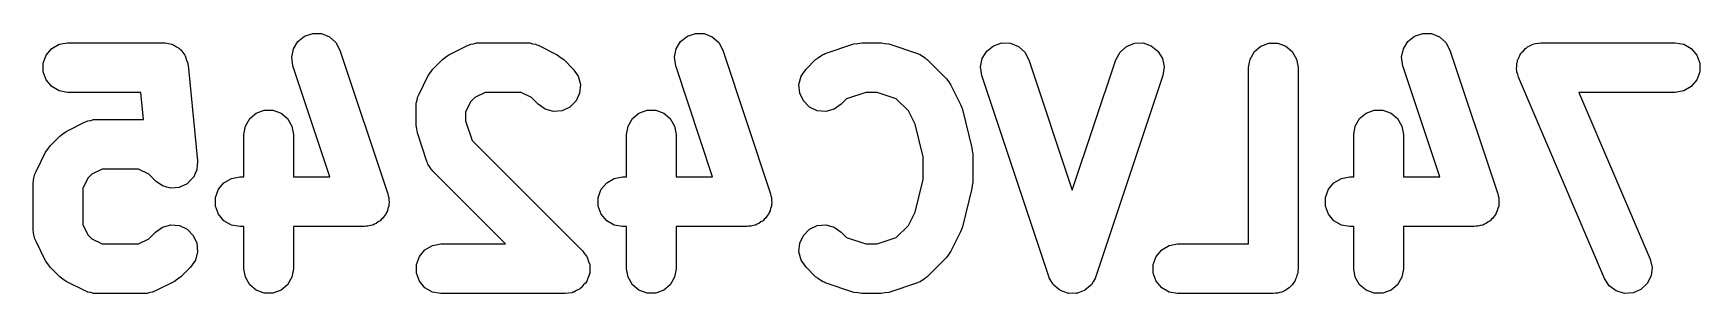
# Model space of a CAD drawing. Extents: x 120.3 to 208.4, y -129.6 to -54.3.
# Drawn here: x 142.15 to 154.59, y -75.03 to -73.09 of the extents above; entities that cross this region are included whole.
import ezdxf

# ---------------------------------------------------------------- set-up
doc = ezdxf.new("R2010")
doc.units = 0
doc.header["$MEASUREMENT"] = 0
doc.layers.add('BLACK', color=7, linetype='CONTINUOUS')

msp = doc.modelspace()

# ---------------------------------------------------------------- linework, layer by layer
at = {"layer": 'Black'}
for p, q in [((144.126, -73.1524), (144.176, -73.1125)), ((144.176, -73.1125), (144.237, -73.0921)), ((144.237, -73.0921), (144.302, -73.0939)), ((144.302, -73.0939), (144.361, -73.1175)), ((144.361, -73.1175), (144.409, -73.1601)), ((146.983, -73.1524), (147.034, -73.1125)), ((147.034, -73.1125), (147.095, -73.0921)), ((147.095, -73.0921), (147.159, -73.0939)), ((147.159, -73.0939), (147.219, -73.1175)), ((147.219, -73.1175), (147.267, -73.1601)), ((152.412, -73.1524), (152.462, -73.1125)), ((152.462, -73.1125), (152.523, -73.0921)), ((152.523, -73.0921), (152.587, -73.0939)), ((152.587, -73.0939), (152.647, -73.1175)), ((152.647, -73.1175), (152.695, -73.1601)), ((142.225, -73.3144), (142.247, -73.2541)), ((142.247, -73.2541), (142.289, -73.2049)), ((142.289, -73.2049), (142.344, -73.1727)), ((142.344, -73.1727), (142.407, -73.1616)), ((142.407, -73.1616), (143.122, -73.1616)), ((143.122, -73.1616), (143.129, -73.1628)), ((143.129, -73.1628), (143.136, -73.1621)), ((143.136, -73.1621), (143.16, -73.1683)), ((143.16, -73.1683), (143.185, -73.1727)), ((143.185, -73.1727), (143.191, -73.1762)), ((143.191, -73.1762), (143.198, -73.1779)), ((143.198, -73.1779), (143.219, -73.1922)), ((143.219, -73.1922), (143.241, -73.2049)), ((143.241, -73.2049), (143.245, -73.2102)), ((143.245, -73.2102), (143.251, -73.2141)), ((143.251, -73.2141), (143.266, -73.2347)), ((143.266, -73.2347), (143.282, -73.2541)), ((143.282, -73.2541), (143.284, -73.2606)), ((143.284, -73.2606), (143.288, -73.2663)), ((144.08, -73.2701), (144.093, -73.2071)), ((144.093, -73.2071), (144.126, -73.1524)), ((144.409, -73.1601), (144.44, -73.2166)), ((144.44, -73.2166), (144.797, -74.2881)), ((145.229, -73.2702), (145.253, -73.2525)), ((145.253, -73.2525), (145.396, -73.1811)), ((145.396, -73.1811), (145.406, -73.1781)), ((145.406, -73.1781), (145.416, -73.1727)), ((145.416, -73.1727), (145.437, -73.169)), ((145.437, -73.169), (145.458, -73.1628)), ((145.458, -73.1628), (145.468, -73.1634)), ((145.468, -73.1634), (145.479, -73.1616)), ((145.479, -73.1616), (145.836, -73.1616)), ((145.836, -73.1616), (145.847, -73.1634)), ((145.847, -73.1634), (145.857, -73.1628)), ((145.857, -73.1628), (145.878, -73.169)), ((145.878, -73.169), (145.899, -73.1727)), ((145.899, -73.1727), (145.909, -73.1781)), ((145.909, -73.1781), (145.919, -73.1811)), ((145.919, -73.1811), (146.062, -73.2525)), ((146.062, -73.2525), (146.085, -73.2702)), ((146.937, -73.2701), (146.95, -73.2071)), ((146.95, -73.2071), (146.983, -73.1524)), ((147.267, -73.1601), (147.297, -73.2166)), ((147.297, -73.2166), (147.654, -74.2881)), ((148.007, -73.2731), (148.026, -73.2628)), ((148.026, -73.2628), (148.044, -73.2503)), ((148.044, -73.2503), (148.054, -73.2476)), ((148.054, -73.2476), (148.063, -73.2425)), ((148.063, -73.2425), (148.277, -73.1711)), ((148.277, -73.1711), (148.307, -73.1667)), ((148.307, -73.1667), (148.336, -73.1616)), ((148.336, -73.1616), (148.479, -73.1616)), ((148.479, -73.1616), (148.508, -73.1667)), ((148.508, -73.1667), (148.537, -73.1711)), ((148.537, -73.1711), (148.752, -73.2425)), ((148.752, -73.2425), (148.761, -73.2476)), ((148.761, -73.2476), (148.771, -73.2503)), ((148.771, -73.2503), (148.789, -73.2628)), ((148.789, -73.2628), (148.808, -73.2731)), ((149.235, -73.2786), (149.269, -73.2238)), ((149.269, -73.2238), (149.319, -73.1839)), ((149.319, -73.1839), (149.38, -73.1636)), ((149.38, -73.1636), (149.445, -73.1653)), ((149.445, -73.1653), (149.504, -73.1889)), ((149.504, -73.1889), (149.552, -73.2316)), ((149.552, -73.2316), (149.583, -73.2881)), ((150.232, -73.2881), (150.263, -73.2316)), ((150.263, -73.2316), (150.311, -73.1889)), ((150.311, -73.1889), (150.37, -73.1653)), ((150.37, -73.1653), (150.435, -73.1636)), ((150.435, -73.1636), (150.496, -73.1839)), ((150.496, -73.1839), (150.546, -73.2238)), ((150.546, -73.2238), (150.579, -73.2786)), ((151.234, -73.2833), (151.266, -73.2277)), ((151.266, -73.2277), (151.315, -73.1864)), ((151.315, -73.1864), (151.375, -73.1644)), ((151.375, -73.1644), (151.44, -73.1644)), ((151.44, -73.1644), (151.5, -73.1864)), ((151.5, -73.1864), (151.549, -73.2277)), ((151.549, -73.2277), (151.581, -73.2833)), ((152.365, -73.2701), (152.378, -73.2071)), ((152.378, -73.2071), (152.412, -73.1524)), ((152.695, -73.1601), (152.726, -73.2166)), ((152.726, -73.2166), (153.083, -74.2881)), ((153.24, -73.2741), (153.247, -73.2541)), ((153.247, -73.2541), (153.254, -73.2456)), ((153.254, -73.2456), (153.259, -73.2357)), ((153.259, -73.2357), (153.275, -73.2212)), ((153.275, -73.2212), (153.289, -73.2049)), ((153.289, -73.2049), (153.298, -73.1993)), ((153.298, -73.1993), (153.306, -73.1918)), ((153.306, -73.1918), (153.326, -73.1834)), ((153.326, -73.1834), (153.344, -73.1727)), ((153.344, -73.1727), (153.355, -73.1708)), ((153.355, -73.1708), (153.365, -73.1665)), ((153.365, -73.1665), (153.386, -73.1653)), ((153.386, -73.1653), (153.407, -73.1616)), ((153.407, -73.1616), (154.407, -73.1616)), ((154.407, -73.1616), (154.471, -73.1727)), ((154.471, -73.1727), (154.526, -73.2049)), ((154.526, -73.2049), (154.568, -73.2541)), ((154.568, -73.2541), (154.59, -73.3144)), ((142.225, -73.3787), (142.225, -73.3144)), ((142.247, -73.4391), (142.225, -73.3787)), ((143.288, -73.2663), (143.295, -73.2907)), ((143.295, -73.2907), (143.304, -73.3144)), ((143.304, -73.3144), (143.304, -73.3214)), ((143.304, -73.3214), (143.306, -73.3282)), ((143.306, -73.3282), (143.377, -74.0424)), ((144.089, -73.3336), (144.08, -73.2701)), ((144.365, -74.1616), (144.089, -73.3336)), ((145.099, -73.4067), (145.117, -73.3829)), ((145.117, -73.3829), (145.134, -73.3586)), ((145.134, -73.3586), (145.205, -73.2872)), ((145.205, -73.2872), (145.229, -73.2702)), ((146.085, -73.2702), (146.11, -73.2872)), ((146.11, -73.2872), (146.181, -73.3586)), ((146.181, -73.3586), (146.218, -73.4112)), ((146.946, -73.3336), (146.937, -73.2701)), ((147.222, -74.1616), (146.946, -73.3336)), ((147.883, -73.4112), (147.919, -73.3586)), ((147.919, -73.3586), (147.991, -73.2872)), ((147.991, -73.2872), (148, -73.2811)), ((148, -73.2811), (148.007, -73.2731)), ((148.808, -73.2731), (148.815, -73.2811)), ((148.815, -73.2811), (148.824, -73.2872)), ((148.824, -73.2872), (148.967, -73.43)), ((149.222, -73.3415), (149.235, -73.2786)), ((149.232, -73.4051), (149.222, -73.3415)), ((149.583, -73.2881), (149.907, -74.2616)), ((149.907, -74.2616), (150.232, -73.2881)), ((150.579, -73.2786), (150.592, -73.3415)), ((150.592, -73.3415), (150.583, -73.4051)), ((151.222, -73.3466), (151.234, -73.2833)), ((151.222, -74.6616), (151.222, -73.3466)), ((151.581, -73.2833), (151.592, -73.3466)), ((151.592, -73.3466), (151.592, -74.8466)), ((152.375, -73.3336), (152.365, -73.2701)), ((152.651, -74.1616), (152.375, -73.3336)), ((153.223, -73.3569), (153.225, -73.3357)), ((153.225, -73.3677), (153.223, -73.3569)), ((153.225, -73.3144), (153.229, -73.3041)), ((153.225, -73.3357), (153.225, -73.3144)), ((153.225, -73.3787), (153.225, -73.3677)), ((153.233, -73.3987), (153.225, -73.3787)), ((153.229, -73.3041), (153.23, -73.2931)), ((153.23, -73.2931), (153.24, -73.2741)), ((154.59, -73.3787), (154.568, -73.4391)), ((154.59, -73.3144), (154.59, -73.3787)), ((142.289, -73.4883), (142.247, -73.4391)), ((142.344, -73.5204), (142.289, -73.4883)), ((145.028, -73.5496), (145.099, -73.4067)), ((146.218, -73.4112), (146.235, -73.4733)), ((146.235, -73.4733), (146.229, -73.5373)), ((147.866, -73.4733), (147.883, -73.4112)), ((147.872, -73.5373), (147.866, -73.4733)), ((148.967, -73.43), (148.984, -73.4543)), ((148.984, -73.4543), (149.001, -73.4781)), ((149.001, -73.4781), (149.073, -73.621)), ((149.732, -74.9051), (149.232, -73.4051)), ((150.583, -73.4051), (150.083, -74.9051)), ((153.237, -73.4194), (153.233, -73.3987)), ((153.88, -74.9194), (153.237, -73.4194)), ((154.526, -73.4883), (154.471, -73.5204)), ((154.568, -73.4391), (154.526, -73.4883)), ((142.407, -73.5316), (142.344, -73.5204)), ((142.954, -73.5316), (142.407, -73.5316)), ((142.974, -73.733), (142.954, -73.5316)), ((145.008, -73.6323), (145.01, -73.6218)), ((145.008, -73.7751), (145.008, -73.6323)), ((145.009, -73.6111), (145.016, -73.5904)), ((145.01, -73.6218), (145.009, -73.6111)), ((145.016, -73.5904), (145.019, -73.569)), ((145.019, -73.569), (145.025, -73.5598)), ((145.025, -73.5598), (145.028, -73.5496)), ((145.417, -73.599), (145.378, -73.676)), ((145.446, -73.57), (145.417, -73.599)), ((145.523, -73.5316), (145.446, -73.57)), ((145.792, -73.5316), (145.523, -73.5316)), ((145.869, -73.57), (145.792, -73.5316)), ((145.919, -73.6202), (145.869, -73.57)), ((145.972, -73.6571), (145.919, -73.6202)), ((146.202, -73.5955), (146.156, -73.641)), ((146.229, -73.5373), (146.202, -73.5955)), ((147.899, -73.5955), (147.872, -73.5373)), ((147.944, -73.641), (147.899, -73.5955)), ((148.181, -73.6202), (148.128, -73.6571)), ((148.222, -73.5797), (148.181, -73.6202)), ((148.366, -73.5316), (148.222, -73.5797)), ((148.449, -73.5316), (148.366, -73.5316)), ((148.593, -73.5797), (148.449, -73.5316)), ((148.684, -73.6704), (148.593, -73.5797)), ((149.073, -73.621), (149.079, -73.6404)), ((154.407, -73.5316), (153.688, -73.5316)), ((153.688, -73.5316), (154.22, -74.7737)), ((154.471, -73.5204), (154.407, -73.5316)), ((142.396, -73.824), (142.539, -73.7525)), ((142.539, -73.7525), (142.549, -73.7495)), ((142.549, -73.7495), (142.558, -73.7442)), ((142.558, -73.7442), (142.58, -73.7404)), ((142.58, -73.7404), (142.601, -73.7342)), ((142.601, -73.7342), (142.611, -73.7349)), ((142.611, -73.7349), (142.622, -73.733)), ((142.622, -73.733), (142.974, -73.733)), ((143.734, -73.7833), (143.766, -73.7277)), ((143.766, -73.7277), (143.815, -73.6864)), ((143.815, -73.6864), (143.875, -73.6644)), ((143.875, -73.6644), (143.94, -73.6644)), ((143.94, -73.6644), (144, -73.6864)), ((144, -73.6864), (144.049, -73.7277)), ((144.049, -73.7277), (144.081, -73.7833)), ((145.378, -73.676), (145.378, -73.7451)), ((145.378, -73.7451), (145.426, -73.8895)), ((146.034, -73.6737), (145.972, -73.6571)), ((146.098, -73.6681), (146.034, -73.6737)), ((146.156, -73.641), (146.098, -73.6681)), ((146.591, -73.7833), (146.623, -73.7277)), ((146.623, -73.7277), (146.672, -73.6864)), ((146.672, -73.6864), (146.732, -73.6644)), ((146.732, -73.6644), (146.797, -73.6644)), ((146.797, -73.6644), (146.857, -73.6864)), ((146.857, -73.6864), (146.906, -73.7277)), ((146.906, -73.7277), (146.938, -73.7833)), ((148.002, -73.6681), (147.944, -73.641)), ((148.066, -73.6737), (148.002, -73.6681)), ((148.128, -73.6571), (148.066, -73.6737)), ((148.733, -73.7683), (148.684, -73.6704)), ((149.079, -73.6404), (149.087, -73.6588)), ((149.087, -73.6588), (149.158, -73.9446)), ((152.019, -73.7833), (152.051, -73.7277)), ((152.051, -73.7277), (152.101, -73.6864)), ((152.101, -73.6864), (152.161, -73.6644)), ((152.161, -73.6644), (152.225, -73.6644)), ((152.225, -73.6644), (152.286, -73.6864)), ((152.286, -73.6864), (152.335, -73.7277)), ((152.335, -73.7277), (152.367, -73.7833)), ((142.277, -73.93), (142.348, -73.8586)), ((142.348, -73.8586), (142.372, -73.8416)), ((142.372, -73.8416), (142.396, -73.824)), ((143.722, -73.8466), (143.734, -73.7833)), ((143.722, -74.1616), (143.722, -73.8466)), ((144.081, -73.7833), (144.092, -73.8466)), ((144.092, -73.8466), (144.092, -74.1616)), ((145.013, -73.8043), (145.008, -73.7751)), ((145.018, -73.8336), (145.013, -73.8043)), ((145.089, -74.0479), (145.018, -73.8336)), ((146.58, -73.8466), (146.591, -73.7833)), ((146.58, -74.1616), (146.58, -73.8466)), ((146.938, -73.7833), (146.95, -73.8466)), ((146.95, -73.8466), (146.95, -74.1616)), ((148.794, -74.0122), (148.733, -73.7683)), ((152.008, -73.8466), (152.019, -73.7833)), ((152.008, -74.1616), (152.008, -73.8466)), ((152.367, -73.7833), (152.378, -73.8466)), ((152.378, -73.8466), (152.378, -74.1616)), ((142.171, -74.121), (142.242, -73.9781)), ((142.242, -73.9781), (142.26, -73.9543)), ((142.26, -73.9543), (142.277, -73.93)), ((145.426, -73.8895), (146.253, -74.7158)), ((149.158, -73.9446), (149.16, -73.9671)), ((149.16, -73.9671), (149.164, -73.9894)), ((149.164, -73.9894), (149.164, -74.2037)), ((142.162, -74.1404), (142.167, -74.1312)), ((142.167, -74.1312), (142.171, -74.121)), ((142.665, -74.103), (142.588, -74.1415)), ((142.935, -74.103), (142.665, -74.103)), ((143.012, -74.1415), (142.935, -74.103)), ((143.372, -74.1087), (143.359, -74.1368)), ((143.375, -74.0756), (143.372, -74.1065)), ((143.372, -74.1065), (143.372, -74.1076)), ((143.372, -74.1076), (143.372, -74.1087)), ((143.377, -74.0447), (143.375, -74.0756)), ((143.377, -74.0424), (143.377, -74.0436)), ((143.377, -74.0436), (143.377, -74.0447)), ((145.094, -74.0573), (145.089, -74.0479)), ((145.097, -74.0676), (145.094, -74.0573)), ((145.109, -74.0854), (145.097, -74.0676)), ((145.12, -74.1044), (145.109, -74.0854)), ((145.128, -74.1115), (145.12, -74.1044)), ((145.134, -74.1202), (145.128, -74.1115)), ((145.675, -74.6616), (145.134, -74.1202)), ((148.794, -74.1809), (148.794, -74.0122)), ((142.151, -74.2037), (142.153, -74.1932)), ((142.151, -74.5609), (142.151, -74.2037)), ((142.152, -74.1826), (142.158, -74.1618)), ((142.153, -74.1932), (142.152, -74.1826)), ((142.158, -74.1618), (142.162, -74.1404)), ((142.559, -74.1704), (142.521, -74.2474)), ((142.521, -74.2474), (142.521, -74.5172)), ((142.588, -74.1415), (142.559, -74.1704)), ((143.062, -74.1917), (143.012, -74.1415)), ((143.063, -74.1923), (143.062, -74.1917)), ((143.064, -74.1933), (143.063, -74.1923)), ((143.09, -74.2108), (143.064, -74.1933)), ((143.115, -74.2285), (143.09, -74.2108)), ((143.116, -74.2288), (143.115, -74.2285)), ((143.117, -74.2295), (143.116, -74.2288)), ((143.147, -74.2371), (143.117, -74.2295)), ((143.177, -74.2452), (143.147, -74.2371)), ((143.178, -74.2451), (143.177, -74.2452)), ((143.179, -74.2453), (143.178, -74.2451)), ((143.21, -74.2423), (143.179, -74.2453)), ((143.241, -74.2396), (143.21, -74.2423)), ((143.242, -74.2391), (143.241, -74.2396)), ((143.243, -74.2389), (143.242, -74.2391)), ((143.271, -74.2255), (143.243, -74.2389)), ((143.299, -74.2124), (143.271, -74.2255)), ((143.3, -74.2116), (143.299, -74.2124)), ((143.301, -74.2111), (143.3, -74.2116)), ((143.323, -74.1888), (143.301, -74.2111)), ((143.345, -74.167), (143.323, -74.1888)), ((143.346, -74.1651), (143.345, -74.1659)), ((143.345, -74.1659), (143.345, -74.167)), ((143.359, -74.1368), (143.346, -74.1651)), ((143.511, -74.3144), (143.533, -74.2541)), ((143.533, -74.2541), (143.574, -74.2049)), ((143.574, -74.2049), (143.63, -74.1727)), ((143.63, -74.1727), (143.693, -74.1616)), ((143.693, -74.1616), (143.722, -74.1616)), ((144.092, -74.1616), (144.365, -74.1616)), ((146.368, -74.3144), (146.39, -74.2541)), ((146.39, -74.2541), (146.431, -74.2049)), ((146.431, -74.2049), (146.487, -74.1727)), ((146.487, -74.1727), (146.55, -74.1616)), ((146.55, -74.1616), (146.58, -74.1616)), ((146.95, -74.1616), (147.222, -74.1616)), ((148.733, -74.4249), (148.794, -74.1809)), ((149.158, -74.2486), (149.087, -74.5343)), ((149.16, -74.226), (149.158, -74.2486)), ((149.164, -74.2037), (149.16, -74.226)), ((151.797, -74.3144), (151.819, -74.2541)), ((151.819, -74.2541), (151.86, -74.2049)), ((151.86, -74.2049), (151.916, -74.1727)), ((151.916, -74.1727), (151.979, -74.1616)), ((151.979, -74.1616), (152.008, -74.1616)), ((152.378, -74.1616), (152.651, -74.1616)), ((143.511, -74.3787), (143.511, -74.3144)), ((143.533, -74.4391), (143.511, -74.3787)), ((144.797, -74.2881), (144.799, -74.3016)), ((144.804, -74.3787), (144.798, -74.3963)), ((144.799, -74.3016), (144.804, -74.3144)), ((144.804, -74.3144), (144.804, -74.3331)), ((144.804, -74.3331), (144.807, -74.3516)), ((144.807, -74.3516), (144.804, -74.365)), ((144.804, -74.365), (144.804, -74.3787)), ((146.368, -74.3787), (146.368, -74.3144)), ((146.39, -74.4391), (146.368, -74.3787)), ((147.654, -74.2881), (147.656, -74.3016)), ((147.661, -74.3787), (147.655, -74.3963)), ((147.656, -74.3016), (147.661, -74.3144)), ((147.661, -74.3144), (147.661, -74.3331)), ((147.661, -74.3331), (147.664, -74.3516)), ((147.664, -74.3516), (147.661, -74.365)), ((147.661, -74.365), (147.661, -74.3787)), ((151.797, -74.3787), (151.797, -74.3144)), ((151.819, -74.4391), (151.797, -74.3787)), ((153.083, -74.2881), (153.085, -74.3016)), ((153.09, -74.3787), (153.083, -74.3963)), ((153.085, -74.3016), (153.09, -74.3144)), ((153.09, -74.3144), (153.09, -74.3331)), ((153.09, -74.3331), (153.092, -74.3516)), ((153.092, -74.3516), (153.09, -74.365)), ((153.09, -74.365), (153.09, -74.3787)), ((143.574, -74.4883), (143.533, -74.4391)), ((143.63, -74.5204), (143.574, -74.4883)), ((144.71, -74.5093), (144.697, -74.5136)), ((144.724, -74.4976), (144.71, -74.5093)), ((144.741, -74.4883), (144.724, -74.4976)), ((144.749, -74.4778), (144.741, -74.4883)), ((144.76, -74.4693), (144.749, -74.4778)), ((144.77, -74.4534), (144.76, -74.4693)), ((144.782, -74.4391), (144.77, -74.4534)), ((144.787, -74.4262), (144.782, -74.4391)), ((144.794, -74.4146), (144.787, -74.4262)), ((144.798, -74.3963), (144.794, -74.4146)), ((146.431, -74.4883), (146.39, -74.4391)), ((146.487, -74.5204), (146.431, -74.4883)), ((147.567, -74.5093), (147.554, -74.5136)), ((147.582, -74.4976), (147.567, -74.5093)), ((147.598, -74.4883), (147.582, -74.4976)), ((147.607, -74.4778), (147.598, -74.4883)), ((147.617, -74.4693), (147.607, -74.4778)), ((147.627, -74.4534), (147.617, -74.4693)), ((147.639, -74.4391), (147.627, -74.4534)), ((147.644, -74.4262), (147.639, -74.4391)), ((147.651, -74.4146), (147.644, -74.4262)), ((147.655, -74.3963), (147.651, -74.4146)), ((148.684, -74.5227), (148.733, -74.4249)), ((151.86, -74.4883), (151.819, -74.4391)), ((151.916, -74.5204), (151.86, -74.4883)), ((152.996, -74.5093), (152.983, -74.5136)), ((153.01, -74.4976), (152.996, -74.5093)), ((153.026, -74.4883), (153.01, -74.4976)), ((153.035, -74.4778), (153.026, -74.4883)), ((153.046, -74.4693), (153.035, -74.4778)), ((153.056, -74.4534), (153.046, -74.4693)), ((153.068, -74.4391), (153.056, -74.4534)), ((153.072, -74.4262), (153.068, -74.4391)), ((153.079, -74.4146), (153.072, -74.4262)), ((153.083, -74.3963), (153.079, -74.4146)), ((142.153, -74.5714), (142.151, -74.5609)), ((142.152, -74.582), (142.153, -74.5714)), ((142.158, -74.6028), (142.152, -74.582)), ((142.162, -74.6241), (142.158, -74.6028)), ((142.167, -74.6334), (142.162, -74.6241)), ((142.171, -74.6436), (142.167, -74.6334)), ((142.521, -74.5172), (142.559, -74.5941)), ((142.559, -74.5941), (142.588, -74.6231)), ((142.588, -74.6231), (142.665, -74.6616)), ((142.935, -74.6616), (143.012, -74.6231)), ((143.012, -74.6231), (143.062, -74.5729)), ((143.062, -74.5729), (143.115, -74.536)), ((143.115, -74.536), (143.177, -74.5194)), ((143.177, -74.5194), (143.241, -74.525)), ((143.241, -74.525), (143.299, -74.5522)), ((143.299, -74.5522), (143.345, -74.5976)), ((143.345, -74.5976), (143.372, -74.6558)), ((143.693, -74.5316), (143.63, -74.5204)), ((143.722, -74.5316), (143.693, -74.5316)), ((143.722, -74.8466), (143.722, -74.5316)), ((144.622, -74.5316), (144.092, -74.5316)), ((144.092, -74.5316), (144.092, -74.8466)), ((144.635, -74.5292), (144.622, -74.5316)), ((144.649, -74.5296), (144.635, -74.5292)), ((144.667, -74.5237), (144.649, -74.5296)), ((144.685, -74.5204), (144.667, -74.5237)), ((144.697, -74.5136), (144.685, -74.5204)), ((146.55, -74.5316), (146.487, -74.5204)), ((146.58, -74.5316), (146.55, -74.5316)), ((146.58, -74.8466), (146.58, -74.5316)), ((147.479, -74.5316), (146.95, -74.5316)), ((146.95, -74.5316), (146.95, -74.8466)), ((147.492, -74.5292), (147.479, -74.5316)), ((147.506, -74.5296), (147.492, -74.5292)), ((147.524, -74.5237), (147.506, -74.5296)), ((147.542, -74.5204), (147.524, -74.5237)), ((147.554, -74.5136), (147.542, -74.5204)), ((147.872, -74.6558), (147.899, -74.5976)), ((147.899, -74.5976), (147.944, -74.5522)), ((147.944, -74.5522), (148.002, -74.525)), ((148.002, -74.525), (148.066, -74.5194)), ((148.066, -74.5194), (148.128, -74.536)), ((148.128, -74.536), (148.181, -74.5729)), ((148.181, -74.5729), (148.222, -74.6134)), ((148.222, -74.6134), (148.366, -74.6616)), ((148.449, -74.6616), (148.593, -74.6134)), ((148.593, -74.6134), (148.684, -74.5227)), ((149.073, -74.5722), (149.001, -74.715)), ((149.079, -74.5528), (149.073, -74.5722)), ((149.087, -74.5343), (149.079, -74.5528)), ((151.979, -74.5316), (151.916, -74.5204)), ((152.008, -74.5316), (151.979, -74.5316)), ((152.008, -74.8466), (152.008, -74.5316)), ((152.907, -74.5316), (152.378, -74.5316)), ((152.378, -74.5316), (152.378, -74.8466)), ((152.921, -74.5292), (152.907, -74.5316)), ((152.935, -74.5296), (152.921, -74.5292)), ((152.952, -74.5237), (152.935, -74.5296)), ((152.971, -74.5204), (152.952, -74.5237)), ((152.983, -74.5136), (152.971, -74.5204)), ((142.242, -74.7864), (142.171, -74.6436)), ((142.665, -74.6616), (142.935, -74.6616)), ((143.377, -74.7198), (143.361, -74.7819)), ((143.372, -74.6558), (143.377, -74.7198)), ((145.011, -74.8144), (145.033, -74.7541)), ((145.033, -74.7541), (145.074, -74.7049)), ((145.074, -74.7049), (145.13, -74.6727)), ((145.13, -74.6727), (145.193, -74.6616)), ((145.193, -74.6616), (145.675, -74.6616)), ((146.253, -74.7158), (146.266, -74.7356)), ((146.266, -74.7356), (146.282, -74.7541)), ((146.282, -74.7541), (146.285, -74.7617)), ((147.866, -74.7198), (147.872, -74.6558)), ((147.883, -74.7819), (147.866, -74.7198)), ((148.366, -74.6616), (148.449, -74.6616)), ((148.984, -74.7388), (148.967, -74.7631)), ((149.001, -74.715), (148.984, -74.7388)), ((150.511, -74.8144), (150.533, -74.7541)), ((150.533, -74.7541), (150.574, -74.7049)), ((150.574, -74.7049), (150.63, -74.6727)), ((150.63, -74.6727), (150.693, -74.6616)), ((150.693, -74.6616), (151.222, -74.6616)), ((142.26, -74.8102), (142.242, -74.7864)), ((142.277, -74.8345), (142.26, -74.8102)), ((142.348, -74.906), (142.277, -74.8345)), ((143.324, -74.8345), (143.253, -74.906)), ((143.361, -74.7819), (143.324, -74.8345)), ((143.734, -74.9098), (143.722, -74.8466)), ((144.092, -74.8466), (144.081, -74.9098)), ((145.011, -74.8787), (145.011, -74.8144)), ((145.033, -74.9391), (145.011, -74.8787)), ((146.285, -74.7617), (146.289, -74.7684)), ((146.289, -74.7684), (146.296, -74.7917)), ((146.296, -74.7917), (146.304, -74.8144)), ((146.304, -74.8787), (146.301, -74.8863)), ((146.304, -74.8144), (146.304, -74.8226)), ((146.304, -74.8226), (146.306, -74.8304)), ((146.306, -74.8304), (146.304, -74.8545)), ((146.304, -74.8545), (146.304, -74.8787)), ((146.591, -74.9098), (146.58, -74.8466)), ((146.95, -74.8466), (146.938, -74.9098)), ((147.919, -74.8345), (147.883, -74.7819)), ((147.991, -74.906), (147.919, -74.8345)), ((148.967, -74.7631), (148.824, -74.906)), ((150.511, -74.8787), (150.511, -74.8144)), ((150.533, -74.9391), (150.511, -74.8787)), ((151.59, -74.8787), (151.584, -74.8939)), ((151.592, -74.8466), (151.59, -74.8625)), ((151.59, -74.8625), (151.59, -74.8787)), ((152.019, -74.9098), (152.008, -74.8466)), ((152.378, -74.8466), (152.367, -74.9098)), ((154.22, -74.7737), (154.235, -74.8362)), ((154.235, -74.8362), (154.227, -74.9)), ((142.372, -74.923), (142.348, -74.906)), ((142.396, -74.9406), (142.372, -74.923)), ((142.539, -75.012), (142.396, -74.9406)), ((143.204, -74.9406), (143.062, -75.012)), ((143.228, -74.923), (143.204, -74.9406)), ((143.253, -74.906), (143.228, -74.923)), ((143.766, -74.9655), (143.734, -74.9098)), ((143.815, -75.0068), (143.766, -74.9655)), ((143.875, -75.0288), (143.815, -75.0068)), ((144, -75.0068), (143.94, -75.0288)), ((144.049, -74.9655), (144, -75.0068)), ((144.081, -74.9098), (144.049, -74.9655)), ((145.074, -74.9883), (145.033, -74.9391)), ((145.13, -75.0204), (145.074, -74.9883)), ((146.228, -74.9981), (146.206, -75.0083)), ((146.234, -74.9924), (146.228, -74.9981)), ((146.241, -74.9883), (146.234, -74.9924)), ((146.256, -74.9698), (146.241, -74.9883)), ((146.273, -74.9527), (146.256, -74.9698)), ((146.277, -74.9453), (146.273, -74.9527)), ((146.282, -74.9391), (146.277, -74.9453)), ((146.29, -74.9164), (146.282, -74.9391)), ((146.3, -74.8945), (146.29, -74.9164)), ((146.301, -74.8863), (146.3, -74.8945)), ((146.623, -74.9655), (146.591, -74.9098)), ((146.672, -75.0068), (146.623, -74.9655)), ((146.732, -75.0288), (146.672, -75.0068)), ((146.857, -75.0068), (146.797, -75.0288)), ((146.906, -74.9655), (146.857, -75.0068)), ((146.938, -74.9098), (146.906, -74.9655)), ((148, -74.9121), (147.991, -74.906)), ((148.007, -74.9201), (148, -74.9121)), ((148.026, -74.9304), (148.007, -74.9201)), ((148.044, -74.9428), (148.026, -74.9304)), ((148.054, -74.9456), (148.044, -74.9428)), ((148.063, -74.9506), (148.054, -74.9456)), ((148.277, -75.0221), (148.063, -74.9506)), ((148.752, -74.9506), (148.537, -75.0221)), ((148.761, -74.9456), (148.752, -74.9506)), ((148.771, -74.9428), (148.761, -74.9456)), ((148.789, -74.9304), (148.771, -74.9428)), ((148.808, -74.9201), (148.789, -74.9304)), ((148.815, -74.9121), (148.808, -74.9201)), ((148.824, -74.906), (148.815, -74.9121)), ((149.734, -74.9096), (149.732, -74.9051)), ((149.735, -74.9146), (149.734, -74.9096)), ((149.75, -74.9377), (149.735, -74.9146)), ((149.763, -74.9616), (149.75, -74.9377)), ((149.766, -74.965), (149.763, -74.9616)), ((149.769, -74.9693), (149.766, -74.965)), ((149.79, -74.9862), (149.769, -74.9693)), ((149.811, -75.0042), (149.79, -74.9862)), ((149.815, -75.0061), (149.811, -75.0042)), ((149.819, -75.0093), (149.815, -75.0061)), ((150, -75.0061), (149.996, -75.0093)), ((150.004, -75.0042), (150, -75.0061)), ((150.025, -74.9862), (150.004, -75.0042)), ((150.046, -74.9693), (150.025, -74.9862)), ((150.049, -74.965), (150.046, -74.9693)), ((150.052, -74.9616), (150.049, -74.965)), ((150.065, -74.9377), (150.052, -74.9616)), ((150.079, -74.9146), (150.065, -74.9377)), ((150.081, -74.9096), (150.079, -74.9146)), ((150.083, -74.9051), (150.081, -74.9096)), ((150.574, -74.9883), (150.533, -74.9391)), ((150.63, -75.0204), (150.574, -74.9883)), ((151.5, -75.0068), (151.485, -75.0123)), ((151.512, -74.9964), (151.5, -75.0068)), ((151.526, -74.9883), (151.512, -74.9964)), ((151.537, -74.9759), (151.526, -74.9883)), ((151.549, -74.9655), (151.537, -74.9759)), ((151.557, -74.9515), (151.549, -74.9655)), ((151.568, -74.9391), (151.557, -74.9515)), ((151.573, -74.9239), (151.568, -74.9391)), ((151.581, -74.9098), (151.573, -74.9239)), ((151.584, -74.8939), (151.581, -74.9098)), ((152.051, -74.9655), (152.019, -74.9098)), ((152.101, -75.0068), (152.051, -74.9655)), ((152.161, -75.0288), (152.101, -75.0068)), ((152.286, -75.0068), (152.225, -75.0288)), ((152.335, -74.9655), (152.286, -75.0068)), ((152.367, -74.9098), (152.335, -74.9655)), ((153.915, -74.9732), (153.88, -74.9194)), ((153.967, -75.0117), (153.915, -74.9732)), ((154.152, -75.0014), (154.093, -75.0267)), ((154.198, -74.9574), (154.152, -75.0014)), ((154.227, -74.9), (154.198, -74.9574)), ((142.549, -75.0151), (142.539, -75.012)), ((142.558, -75.0204), (142.549, -75.0151)), ((142.58, -75.0242), (142.558, -75.0204)), ((142.601, -75.0304), (142.58, -75.0242)), ((142.611, -75.0297), (142.601, -75.0304)), ((142.622, -75.0316), (142.611, -75.0297)), ((142.979, -75.0316), (142.622, -75.0316)), ((142.989, -75.0297), (142.979, -75.0316)), ((143, -75.0304), (142.989, -75.0297)), ((143.021, -75.0242), (143, -75.0304)), ((143.042, -75.0204), (143.021, -75.0242)), ((143.051, -75.0151), (143.042, -75.0204)), ((143.062, -75.012), (143.051, -75.0151)), ((143.94, -75.0288), (143.875, -75.0288)), ((145.193, -75.0316), (145.13, -75.0204)), ((146.122, -75.0316), (145.193, -75.0316)), ((146.146, -75.0274), (146.122, -75.0316)), ((146.17, -75.0253), (146.146, -75.0274)), ((146.177, -75.0218), (146.17, -75.0253)), ((146.185, -75.0204), (146.177, -75.0218)), ((146.206, -75.0083), (146.185, -75.0204)), ((146.797, -75.0288), (146.732, -75.0288)), ((148.307, -75.0264), (148.277, -75.0221)), ((148.336, -75.0316), (148.307, -75.0264)), ((148.479, -75.0316), (148.336, -75.0316)), ((148.508, -75.0264), (148.479, -75.0316)), ((148.537, -75.0221), (148.508, -75.0264)), ((149.845, -75.0178), (149.819, -75.0093)), ((149.87, -75.0278), (149.845, -75.0178)), ((149.875, -75.028), (149.87, -75.0278)), ((149.88, -75.0296), (149.875, -75.028)), ((149.907, -75.0288), (149.88, -75.0296)), ((149.935, -75.0296), (149.907, -75.0288)), ((149.939, -75.028), (149.935, -75.0296)), ((149.945, -75.0278), (149.939, -75.028)), ((149.97, -75.0178), (149.945, -75.0278)), ((149.996, -75.0093), (149.97, -75.0178)), ((150.693, -75.0316), (150.63, -75.0204)), ((151.407, -75.0316), (150.693, -75.0316)), ((151.423, -75.0288), (151.407, -75.0316)), ((151.44, -75.0288), (151.423, -75.0288)), ((151.455, -75.0232), (151.44, -75.0288)), ((151.471, -75.0204), (151.455, -75.0232)), ((151.485, -75.0123), (151.471, -75.0204)), ((152.225, -75.0288), (152.161, -75.0288)), ((154.028, -75.0303), (153.967, -75.0117)), ((154.093, -75.0267), (154.028, -75.0303))]:
    msp.add_line(p, q, dxfattribs=at)

doc.saveas('drawing.dxf')
